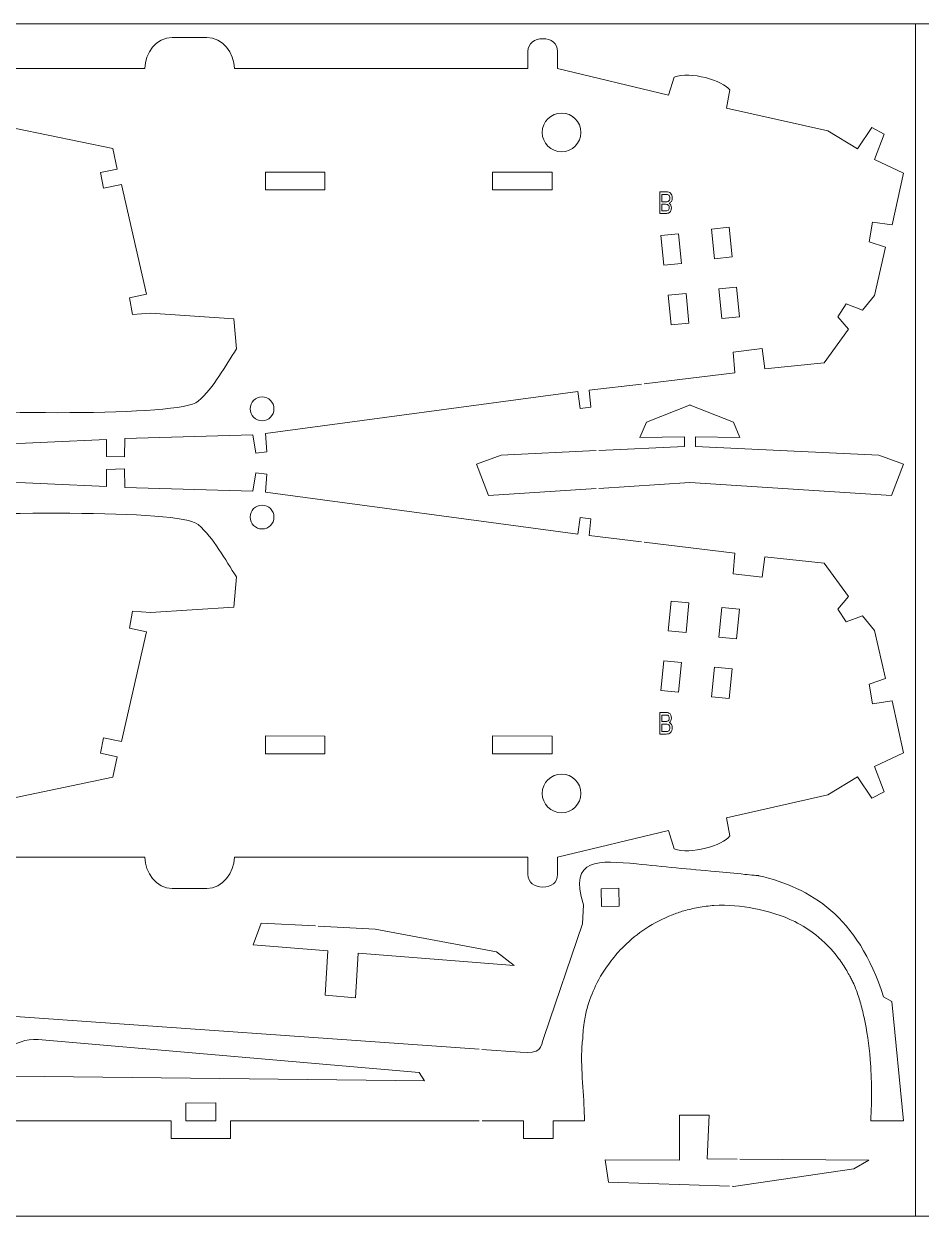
# Model space of a CAD drawing. Header units: centimetres. Extents: x -36.3 to 43.7, y -27.7 to 32.3.
# Drawn here: x -21.3 to -6.25, y 12.33 to 32.33 of the extents above; entities that cross this region are included whole.
import ezdxf

# ---------------------------------------------------------------- set-up
doc = ezdxf.new("R2010")
doc.units = ezdxf.units.CM
doc.header["$MEASUREMENT"] = 0
doc.layers.add('layer 1', color=7, linetype='Continuous')

msp = doc.modelspace()

# ---------------------------------------------------------------- linework, layer by layer
at = {"layer": 'layer 1', "color": 250, "lineweight": 20}
for points in [[(-36.34629, 12.33284), (-6.34629, 12.33284), (-6.34629, 32.33284), (-36.34629, 32.33284), (-36.34629, 12.33284)], [(-6.34629, 12.33283), (23.65371, 12.33283), (23.65371, 32.33283), (-6.34629, 32.33283), (-6.34629, 12.33283)]]:
    msp.add_lwpolyline(points, close=True, dxfattribs=at)
at = {"layer": 'layer 1', "color": 250, "lineweight": 9}
for points, knots in [([(-10.89871, 26.29691), (-10.89871, 26.29691), (-9.37758, 26.47968), (-9.37758, 26.47968), (-9.37758, 26.47968), (-9.4024, 26.82566), (-9.4024, 26.82566), (-9.4024, 26.82566), (-8.91612, 26.88448), (-8.91612, 26.88448), (-8.91612, 26.88448), (-8.87508, 26.54381), (-8.87508, 26.54381), (-8.87508, 26.54381), (-7.87752, 26.64877), (-7.87752, 26.64877), (-7.87752, 26.64877), (-7.4704, 27.20876), (-7.4704, 27.20876), (-7.4704, 27.20876), (-7.64785, 27.41735), (-7.64785, 27.41735), (-7.64785, 27.41735), (-7.51086, 27.63353), (-7.51086, 27.63353), (-7.51086, 27.63353), (-7.23627, 27.5308), (-7.23627, 27.5308), (-7.23627, 27.5308), (-7.03235, 27.77773), (-7.03235, 27.77773), (-7.03235, 27.77773), (-6.8467, 28.58436), (-6.8467, 28.58436), (-6.8467, 28.58436), (-7.12119, 28.67864), (-7.12119, 28.67864), (-7.12119, 28.67864), (-7.06749, 29.00757), (-7.06749, 29.00757), (-7.06749, 29.00757), (-6.73721, 28.95866), (-6.73721, 28.95866), (-6.73721, 28.95866), (-6.54629, 29.82734), (-6.54629, 29.82734), (-6.54629, 29.82734), (-7.03313, 30.05837), (-7.03313, 30.05837), (-7.03313, 30.05837), (-6.86902, 30.48275), (-6.86902, 30.48275), (-6.86902, 30.48275), (-7.08108, 30.59232), (-7.08108, 30.59232), (-7.08108, 30.59232), (-7.31939, 30.23427), (-7.31939, 30.23427), (-7.31939, 30.23427), (-7.81794, 30.53715), (-7.81794, 30.53715), (-7.81794, 30.53715), (-9.51553, 30.91781), (-9.51553, 30.91781), (-9.51553, 30.91781), (-9.45902, 31.22398), (-9.45902, 31.22398), (-9.57531, 31.38485), (-10.12458, 31.54171), (-10.39136, 31.44098), (-10.39136, 31.44098), (-10.48783, 31.13514), (-10.48783, 31.13514), (-10.48783, 31.13514), (-12.34773, 31.58132), (-12.34773, 31.58132), (-12.34773, 31.58132), (-12.34773, 31.8684), (-12.34773, 31.8684), (-12.34773, 32.00581), (-12.4555, 32.08285), (-12.59302, 32.08285), (-12.73054, 32.08285), (-12.84773, 32.0059), (-12.84773, 31.8684), (-12.84773, 31.8684), (-12.84773, 31.58132), (-12.84773, 31.58132), (-12.84773, 31.58132), (-17.76781, 31.58132), (-17.76781, 31.58132), (-17.76781, 31.84176), (-17.96811, 32.10452), (-18.23119, 32.10452), (-18.23119, 32.10452), (-18.81286, 32.10452), (-18.81286, 32.10452), (-19.07858, 32.10452), (-19.26781, 31.84166), (-19.26781, 31.58132), (-19.26781, 31.58132), (-23.76276, 31.58132), (-23.76276, 31.58132), (-23.76276, 31.58132), (-24.18379, 31.58132), (-24.18379, 31.58132), (-24.18379, 31.58132), (-24.18379, 31.88286), (-24.18379, 31.88286), (-24.18379, 32.02026), (-24.29627, 32.13285), (-24.43379, 32.13285), (-24.57131, 32.13285), (-24.68379, 32.02036), (-24.68379, 31.88286), (-24.68379, 31.88286), (-24.68379, 31.58132), (-24.68379, 31.58132), (-24.68379, 31.58132), (-35.48042, 31.58132), (-35.48042, 31.58132), (-35.48042, 31.58132), (-35.48042, 31.9684), (-35.48042, 31.9684), (-35.48042, 32.0508), (-35.54527, 32.08945), (-35.62777, 32.08945), (-35.71027, 32.08945), (-35.77517, 32.0476), (-35.77517, 31.9651), (-35.77517, 31.9651), (-35.77517, 31.58132), (-35.77517, 31.58132), (-35.77517, 31.58132), (-35.77517, 29.48075), (-35.77517, 29.48075), (-35.77517, 29.48075), (-34.25926, 28.69145), (-34.25926, 28.69145), (-34.25926, 28.69145), (-34.36133, 28.40211), (-34.36133, 28.40211), (-34.36133, 28.40211), (-33.97411, 28.21562), (-33.97411, 28.21562), (-33.97411, 28.21562), (-33.80192, 28.49147), (-33.80192, 28.49147), (-33.80192, 28.49147), (-32.68436, 27.89559), (-32.68436, 27.89559), (-32.68436, 27.89559), (-32.60563, 27.88382), (-32.60563, 27.88382)], [0, 0, 0, 0, 0.01960784, 0.01960784, 0.01960784, 0.03921569, 0.03921569, 0.03921569, 0.05882353, 0.05882353, 0.05882353, 0.07843137, 0.07843137, 0.07843137, 0.09803922, 0.09803922, 0.09803922, 0.11764706, 0.11764706, 0.11764706, 0.1372549, 0.1372549, 0.1372549, 0.15686275, 0.15686275, 0.15686275, 0.17647059, 0.17647059, 0.17647059, 0.19607843, 0.19607843, 0.19607843, 0.21568627, 0.21568627, 0.21568627, 0.23529412, 0.23529412, 0.23529412, 0.25490196, 0.25490196, 0.25490196, 0.2745098, 0.2745098, 0.2745098, 0.29411765, 0.29411765, 0.29411765, 0.31372549, 0.31372549, 0.31372549, 0.33333333, 0.33333333, 0.33333333, 0.35294118, 0.35294118, 0.35294118, 0.37254902, 0.37254902, 0.37254902, 0.39215686, 0.39215686, 0.39215686, 0.41176471, 0.41176471, 0.41176471, 0.43137255, 0.43137255, 0.43137255, 0.45098039, 0.45098039, 0.45098039, 0.47058824, 0.47058824, 0.47058824, 0.49019608, 0.49019608, 0.49019608, 0.50980392, 0.50980392, 0.50980392, 0.52941176, 0.52941176, 0.52941176, 0.54901961, 0.54901961, 0.54901961, 0.56862745, 0.56862745, 0.56862745, 0.58823529, 0.58823529, 0.58823529, 0.60784314, 0.60784314, 0.60784314, 0.62745098, 0.62745098, 0.62745098, 0.64705882, 0.64705882, 0.64705882, 0.66666667, 0.66666667, 0.66666667, 0.68627451, 0.68627451, 0.68627451, 0.70588235, 0.70588235, 0.70588235, 0.7254902, 0.7254902, 0.7254902, 0.74509804, 0.74509804, 0.74509804, 0.76470588, 0.76470588, 0.76470588, 0.78431373, 0.78431373, 0.78431373, 0.80392157, 0.80392157, 0.80392157, 0.82352941, 0.82352941, 0.82352941, 0.84313725, 0.84313725, 0.84313725, 0.8627451, 0.8627451, 0.8627451, 0.88235294, 0.88235294, 0.88235294, 0.90196078, 0.90196078, 0.90196078, 0.92156863, 0.92156863, 0.92156863, 0.94117647, 0.94117647, 0.94117647, 0.96078431, 0.96078431, 0.96078431, 0.98039216, 0.98039216, 0.98039216, 1, 1, 1, 1]), ([(-32.56063, 27.87709), (-32.56063, 27.87709), (-30.9668, 27.63881), (-30.9668, 27.63881), (-30.9668, 27.63881), (-30.91599, 27.95947), (-30.91599, 27.95947), (-30.91599, 27.95947), (-29.92625, 27.81958), (-29.92625, 27.81958), (-29.92625, 27.81958), (-29.97327, 27.49743), (-29.97327, 27.49743), (-29.97327, 27.49743), (-28.76709, 27.31261), (-28.76709, 27.31261), (-28.76709, 27.31261), (-28.24675, 27.38155), (-28.24675, 27.38155), (-28.24675, 27.38155), (-28.23531, 27.91622), (-28.23531, 27.91622), (-28.23531, 27.91622), (-27.73488, 27.92413), (-27.73488, 27.92413), (-27.73488, 27.92413), (-27.74414, 27.48616), (-27.74414, 27.48616), (-27.74414, 27.48616), (-27.43094, 27.54843), (-27.43094, 27.54843), (-27.43094, 27.54843), (-27.3701, 27.25395), (-27.3701, 27.25395), (-27.3701, 27.25395), (-26.92482, 27.34275), (-26.92482, 27.34275), (-26.92482, 27.34275), (-26.94821, 27.64441), (-26.94821, 27.64441), (-26.94821, 27.64441), (-25.66355, 27.87858), (-25.66355, 27.87858), (-25.48406, 27.94951), (-25.50064, 28.09904), (-25.5037, 28.32558), (-25.5037, 28.32558), (-26.47851, 28.32945), (-26.47851, 28.32945), (-26.47851, 28.32945), (-26.47322, 28.62981), (-26.47322, 28.62981), (-26.47322, 28.62981), (-25.51542, 28.62765), (-25.51542, 28.62765), (-25.47926, 28.99914), (-25.6198, 29.31241), (-26.10096, 29.53488), (-26.42461, 29.72354), (-26.53516, 30.28161), (-26.68831, 30.65498), (-26.68831, 30.65498), (-26.50412, 31.11547), (-26.50412, 31.11547), (-26.50412, 31.11547), (-25.52405, 31.12489), (-25.52405, 31.12489), (-25.52405, 31.12489), (-25.49885, 30.82692), (-25.49885, 30.82692), (-25.49885, 30.82692), (-25.05278, 30.82379), (-25.05278, 30.82379), (-25.05278, 30.82379), (-25.03305, 31.12961), (-25.03305, 31.12961), (-25.03305, 31.12961), (-24.1096, 31.13849), (-24.1096, 31.13849), (-24.1096, 31.13849), (-22.41714, 30.79319), (-22.41714, 30.79319), (-22.41714, 30.79319), (-22.4737, 30.49257), (-22.4737, 30.49257), (-22.4737, 30.49257), (-21.49906, 30.2833), (-21.49906, 30.2833), (-21.49906, 30.2833), (-21.43236, 30.57995), (-21.43236, 30.57995), (-21.43236, 30.57995), (-19.80407, 30.24055), (-19.80407, 30.24055), (-19.80407, 30.24055), (-19.73567, 29.89606), (-19.73567, 29.89606), (-19.73567, 29.89606), (-20.01579, 29.83739), (-20.01579, 29.83739), (-20.01579, 29.83739), (-19.96128, 29.57681), (-19.96128, 29.57681), (-19.96128, 29.57681), (-19.66225, 29.64021), (-19.66225, 29.64021), (-19.66225, 29.64021), (-19.24389, 27.79893), (-19.24389, 27.79893), (-19.24389, 27.79893), (-19.52781, 27.73761), (-19.52781, 27.73761), (-19.52781, 27.73761), (-19.47404, 27.45639), (-19.47404, 27.45639), (-19.47404, 27.45639), (-19.1735, 27.47764), (-19.1735, 27.47764), (-19.1735, 27.47764), (-17.77794, 27.38554), (-17.77794, 27.38554), (-17.77794, 27.38554), (-17.73189, 26.87901), (-17.73189, 26.87901), (-17.92376, 26.59504), (-18.1146, 26.22509), (-18.37496, 26.00226), (-18.69262, 25.73037), (-22.01077, 25.80782), (-23.71611, 25.87412), (-23.94265, 25.85294), (-23.99447, 25.71687), (-24.0835, 25.55816), (-24.0835, 25.55816), (-23.94405, 25.54126), (-23.94405, 25.54126), (-23.94405, 25.54126), (-23.98134, 25.25393), (-23.98134, 25.25393), (-23.98134, 25.25393), (-23.8365, 25.23647), (-23.8365, 25.23647), (-23.8365, 25.23647), (-23.79091, 25.52044), (-23.79091, 25.52044), (-23.79091, 25.52044), (-21.89927, 25.27075), (-21.89927, 25.27075), (-21.89927, 25.27075), (-19.91525, 25.36296), (-19.91525, 25.36296), (-19.91525, 25.36296), (-19.91152, 25.07521), (-19.91152, 25.07521), (-19.91152, 25.07521), (-19.61022, 25.06731), (-19.61022, 25.06731), (-19.61022, 25.06731), (-19.60677, 25.37827), (-19.60677, 25.37827), (-19.60677, 25.37827), (-17.45974, 25.44024), (-17.45974, 25.44024), (-17.45974, 25.44024), (-17.40662, 25.13126), (-17.40662, 25.13126), (-17.40662, 25.13126), (-17.22194, 25.15408), (-17.22194, 25.15408), (-17.22194, 25.15408), (-17.24895, 25.45928), (-17.24895, 25.45928), (-17.24895, 25.45928), (-12.00995, 26.16331), (-12.00995, 26.16331), (-12.00995, 26.16331), (-11.96957, 25.88205), (-11.96957, 25.88205), (-11.96957, 25.88205), (-11.78893, 25.90255), (-11.78893, 25.90255), (-11.78893, 25.90255), (-11.82065, 26.18614), (-11.82065, 26.18614), (-11.82065, 26.18614), (-10.94371, 26.2915), (-10.94371, 26.2915)], [0, 0, 0, 0, 0.01612903, 0.01612903, 0.01612903, 0.03225806, 0.03225806, 0.03225806, 0.0483871, 0.0483871, 0.0483871, 0.06451613, 0.06451613, 0.06451613, 0.08064516, 0.08064516, 0.08064516, 0.09677419, 0.09677419, 0.09677419, 0.11290323, 0.11290323, 0.11290323, 0.12903226, 0.12903226, 0.12903226, 0.14516129, 0.14516129, 0.14516129, 0.16129032, 0.16129032, 0.16129032, 0.17741935, 0.17741935, 0.17741935, 0.19354839, 0.19354839, 0.19354839, 0.20967742, 0.20967742, 0.20967742, 0.22580645, 0.22580645, 0.22580645, 0.24193548, 0.24193548, 0.24193548, 0.25806452, 0.25806452, 0.25806452, 0.27419355, 0.27419355, 0.27419355, 0.29032258, 0.29032258, 0.29032258, 0.30645161, 0.30645161, 0.30645161, 0.32258065, 0.32258065, 0.32258065, 0.33870968, 0.33870968, 0.33870968, 0.35483871, 0.35483871, 0.35483871, 0.37096774, 0.37096774, 0.37096774, 0.38709677, 0.38709677, 0.38709677, 0.40322581, 0.40322581, 0.40322581, 0.41935484, 0.41935484, 0.41935484, 0.43548387, 0.43548387, 0.43548387, 0.4516129, 0.4516129, 0.4516129, 0.46774194, 0.46774194, 0.46774194, 0.48387097, 0.48387097, 0.48387097, 0.5, 0.5, 0.5, 0.51612903, 0.51612903, 0.51612903, 0.53225806, 0.53225806, 0.53225806, 0.5483871, 0.5483871, 0.5483871, 0.56451613, 0.56451613, 0.56451613, 0.58064516, 0.58064516, 0.58064516, 0.59677419, 0.59677419, 0.59677419, 0.61290323, 0.61290323, 0.61290323, 0.62903226, 0.62903226, 0.62903226, 0.64516129, 0.64516129, 0.64516129, 0.66129032, 0.66129032, 0.66129032, 0.67741935, 0.67741935, 0.67741935, 0.69354839, 0.69354839, 0.69354839, 0.70967742, 0.70967742, 0.70967742, 0.72580645, 0.72580645, 0.72580645, 0.74193548, 0.74193548, 0.74193548, 0.75806452, 0.75806452, 0.75806452, 0.77419355, 0.77419355, 0.77419355, 0.79032258, 0.79032258, 0.79032258, 0.80645161, 0.80645161, 0.80645161, 0.82258065, 0.82258065, 0.82258065, 0.83870968, 0.83870968, 0.83870968, 0.85483871, 0.85483871, 0.85483871, 0.87096774, 0.87096774, 0.87096774, 0.88709677, 0.88709677, 0.88709677, 0.90322581, 0.90322581, 0.90322581, 0.91935484, 0.91935484, 0.91935484, 0.93548387, 0.93548387, 0.93548387, 0.9516129, 0.9516129, 0.9516129, 0.96774194, 0.96774194, 0.96774194, 0.98387097, 0.98387097, 0.98387097, 1, 1, 1, 1]), ([(-12.28096, 30.18623), (-12.46046, 30.18623), (-12.60596, 30.33173), (-12.60596, 30.51123), (-12.60596, 30.69073), (-12.46046, 30.83623), (-12.28096, 30.83623), (-12.10146, 30.83623), (-11.95596, 30.69073), (-11.95596, 30.51123), (-11.95596, 30.33173), (-12.10146, 30.18623), (-12.28096, 30.18623)], [0, 0, 0, 0, 0.25, 0.25, 0.25, 0.5, 0.5, 0.5, 0.75, 0.75, 0.75, 1, 1, 1, 1]), ([(-16.25083, 29.84636), (-16.25083, 29.84636), (-16.24893, 29.54794), (-16.24893, 29.54794), (-16.24893, 29.54794), (-17.24702, 29.54636), (-17.24702, 29.54636), (-17.24702, 29.54636), (-17.24893, 29.84477), (-17.24893, 29.84477), (-17.24893, 29.84477), (-16.25083, 29.84636), (-16.25083, 29.84636)], [0, 0, 0, 0, 0.25, 0.25, 0.25, 0.5, 0.5, 0.5, 0.75, 0.75, 0.75, 1, 1, 1, 1]), ([(-12.44082, 29.84636), (-12.44082, 29.84636), (-12.43892, 29.54794), (-12.43892, 29.54794), (-12.43892, 29.54794), (-13.43701, 29.54636), (-13.43701, 29.54636), (-13.43701, 29.54636), (-13.43892, 29.84477), (-13.43892, 29.84477), (-13.43892, 29.84477), (-12.44082, 29.84636), (-12.44082, 29.84636)], [0, 0, 0, 0, 0.25, 0.25, 0.25, 0.5, 0.5, 0.5, 0.75, 0.75, 0.75, 1, 1, 1, 1]), ([(-10.26902, 28.31498), (-10.26902, 28.31498), (-10.56757, 28.28548), (-10.56757, 28.28548), (-10.56757, 28.28548), (-10.61673, 28.78306), (-10.61673, 28.78306), (-10.61673, 28.78306), (-10.31818, 28.81256), (-10.31818, 28.81256), (-10.31818, 28.81256), (-10.26902, 28.31498), (-10.26902, 28.31498)], [0, 0, 0, 0, 0.25, 0.25, 0.25, 0.5, 0.5, 0.5, 0.75, 0.75, 0.75, 1, 1, 1, 1]), ([(-9.42036, 28.42221), (-9.42036, 28.42221), (-9.71891, 28.39271), (-9.71891, 28.39271), (-9.71891, 28.39271), (-9.76807, 28.89029), (-9.76807, 28.89029), (-9.76807, 28.89029), (-9.46952, 28.91979), (-9.46952, 28.91979), (-9.46952, 28.91979), (-9.42036, 28.42221), (-9.42036, 28.42221)], [0, 0, 0, 0, 0.25, 0.25, 0.25, 0.5, 0.5, 0.5, 0.75, 0.75, 0.75, 1, 1, 1, 1]), ([(-10.1452, 27.31316), (-10.1452, 27.31316), (-10.44375, 27.28366), (-10.44375, 27.28366), (-10.44375, 27.28366), (-10.49291, 27.78124), (-10.49291, 27.78124), (-10.49291, 27.78124), (-10.19436, 27.81074), (-10.19436, 27.81074), (-10.19436, 27.81074), (-10.1452, 27.31316), (-10.1452, 27.31316)], [0, 0, 0, 0, 0.25, 0.25, 0.25, 0.5, 0.5, 0.5, 0.75, 0.75, 0.75, 1, 1, 1, 1]), ([(-9.29654, 27.42039), (-9.29654, 27.42039), (-9.59509, 27.39089), (-9.59509, 27.39089), (-9.59509, 27.39089), (-9.64425, 27.88847), (-9.64425, 27.88847), (-9.64425, 27.88847), (-9.3457, 27.91797), (-9.3457, 27.91797), (-9.3457, 27.91797), (-9.29654, 27.42039), (-9.29654, 27.42039)], [0, 0, 0, 0, 0.25, 0.25, 0.25, 0.5, 0.5, 0.5, 0.75, 0.75, 0.75, 1, 1, 1, 1]), ([(-17.30436, 25.67497), (-17.41482, 25.67497), (-17.50436, 25.76451), (-17.50436, 25.87497), (-17.50436, 25.98543), (-17.41482, 26.07497), (-17.30436, 26.07497), (-17.1939, 26.07497), (-17.10436, 25.98543), (-17.10436, 25.87497), (-17.10436, 25.76451), (-17.1939, 25.67497), (-17.30436, 25.67497)], [0, 0, 0, 0, 0.25, 0.25, 0.25, 0.5, 0.5, 0.5, 0.75, 0.75, 0.75, 1, 1, 1, 1]), ([(-11.65399, 24.54038), (-11.65399, 24.54038), (-10.12814, 24.63665), (-10.12814, 24.63665), (-10.12814, 24.63665), (-6.74914, 24.42347), (-6.74914, 24.42347), (-6.74914, 24.42347), (-6.54629, 24.9466), (-6.54629, 24.9466), (-6.54629, 24.9466), (-6.96266, 25.09607), (-6.96266, 25.09607), (-6.96266, 25.09607), (-10.0374, 25.24554), (-10.0374, 25.24554), (-10.0374, 25.24554), (-10.0374, 25.40568), (-10.0374, 25.40568), (-10.0374, 25.40568), (-9.29007, 25.395), (-9.29007, 25.395), (-9.29007, 25.395), (-9.39683, 25.65123), (-9.39683, 25.65123), (-9.39683, 25.65123), (-10.1228, 25.93531), (-10.1228, 25.93531), (-10.1228, 25.93531), (-10.1228, 25.93949), (-10.1228, 25.93949), (-10.1228, 25.93949), (-10.12814, 25.9374), (-10.12814, 25.9374), (-10.12814, 25.9374), (-10.13348, 25.93949), (-10.13348, 25.93949), (-10.13348, 25.93949), (-10.13348, 25.93531), (-10.13348, 25.93531), (-10.13348, 25.93531), (-10.85945, 25.65123), (-10.85945, 25.65123), (-10.85945, 25.65123), (-10.96621, 25.395), (-10.96621, 25.395), (-10.96621, 25.395), (-10.21888, 25.40568), (-10.21888, 25.40568), (-10.21888, 25.40568), (-10.21888, 25.24554), (-10.21888, 25.24554), (-10.21888, 25.24554), (-11.65399, 25.17578), (-11.65399, 25.17578)], [0, 0, 0, 0, 0.05555556, 0.05555556, 0.05555556, 0.11111111, 0.11111111, 0.11111111, 0.16666667, 0.16666667, 0.16666667, 0.22222222, 0.22222222, 0.22222222, 0.27777778, 0.27777778, 0.27777778, 0.33333333, 0.33333333, 0.33333333, 0.38888889, 0.38888889, 0.38888889, 0.44444444, 0.44444444, 0.44444444, 0.5, 0.5, 0.5, 0.55555556, 0.55555556, 0.55555556, 0.61111111, 0.61111111, 0.61111111, 0.66666667, 0.66666667, 0.66666667, 0.72222222, 0.72222222, 0.72222222, 0.77777778, 0.77777778, 0.77777778, 0.83333333, 0.83333333, 0.83333333, 0.88888889, 0.88888889, 0.88888889, 0.94444444, 0.94444444, 0.94444444, 1, 1, 1, 1]), ([(-11.69899, 25.17359), (-11.69899, 25.17359), (-13.29362, 25.09607), (-13.29362, 25.09607), (-13.29362, 25.09607), (-13.70999, 24.9466), (-13.70999, 24.9466), (-13.70999, 24.9466), (-13.50714, 24.42347), (-13.50714, 24.42347), (-13.50714, 24.42347), (-11.69899, 24.53754), (-11.69899, 24.53754)], [0, 0, 0, 0, 0.25, 0.25, 0.25, 0.5, 0.5, 0.5, 0.75, 0.75, 0.75, 1, 1, 1, 1]), ([(-32.56063, 22.05753), (-32.56063, 22.05753), (-30.9668, 22.29581), (-30.9668, 22.29581), (-30.9668, 22.29581), (-30.91599, 21.97515), (-30.91599, 21.97515), (-30.91599, 21.97515), (-29.92625, 22.11504), (-29.92625, 22.11504), (-29.92625, 22.11504), (-29.97327, 22.43719), (-29.97327, 22.43719), (-29.97327, 22.43719), (-28.76709, 22.62201), (-28.76709, 22.62201), (-28.76709, 22.62201), (-28.24675, 22.55307), (-28.24675, 22.55307), (-28.24675, 22.55307), (-28.23531, 22.0184), (-28.23531, 22.0184), (-28.23531, 22.0184), (-27.73488, 22.01049), (-27.73488, 22.01049), (-27.73488, 22.01049), (-27.74414, 22.44846), (-27.74414, 22.44846), (-27.74414, 22.44846), (-27.43094, 22.38619), (-27.43094, 22.38619), (-27.43094, 22.38619), (-27.3701, 22.68067), (-27.3701, 22.68067), (-27.3701, 22.68067), (-26.92482, 22.59187), (-26.92482, 22.59187), (-26.92482, 22.59187), (-26.94821, 22.29021), (-26.94821, 22.29021), (-26.94821, 22.29021), (-25.66355, 22.05604), (-25.66355, 22.05604), (-25.48406, 21.98511), (-25.50064, 21.83558), (-25.5037, 21.60904), (-25.5037, 21.60904), (-26.47851, 21.60517), (-26.47851, 21.60517), (-26.47851, 21.60517), (-26.47322, 21.30481), (-26.47322, 21.30481), (-26.47322, 21.30481), (-25.51542, 21.30697), (-25.51542, 21.30697), (-25.47926, 20.93548), (-25.6198, 20.62221), (-26.10096, 20.39974), (-26.42461, 20.21108), (-26.53516, 19.65301), (-26.68831, 19.27964), (-26.68831, 19.27964), (-26.50412, 18.81915), (-26.50412, 18.81915), (-26.50412, 18.81915), (-25.52405, 18.80973), (-25.52405, 18.80973), (-25.52405, 18.80973), (-25.49885, 19.1077), (-25.49885, 19.1077), (-25.49885, 19.1077), (-25.05278, 19.11083), (-25.05278, 19.11083), (-25.05278, 19.11083), (-25.03305, 18.80501), (-25.03305, 18.80501), (-25.03305, 18.80501), (-24.1096, 18.79613), (-24.1096, 18.79613), (-24.1096, 18.79613), (-22.41714, 19.14143), (-22.41714, 19.14143), (-22.41714, 19.14143), (-22.4737, 19.44205), (-22.4737, 19.44205), (-22.4737, 19.44205), (-21.49906, 19.65132), (-21.49906, 19.65132), (-21.49906, 19.65132), (-21.43236, 19.35467), (-21.43236, 19.35467), (-21.43236, 19.35467), (-19.80407, 19.69407), (-19.80407, 19.69407), (-19.80407, 19.69407), (-19.73567, 20.03856), (-19.73567, 20.03856), (-19.73567, 20.03856), (-20.01579, 20.09723), (-20.01579, 20.09723), (-20.01579, 20.09723), (-19.96128, 20.35781), (-19.96128, 20.35781), (-19.96128, 20.35781), (-19.66225, 20.29441), (-19.66225, 20.29441), (-19.66225, 20.29441), (-19.24389, 22.13569), (-19.24389, 22.13569), (-19.24389, 22.13569), (-19.52781, 22.19701), (-19.52781, 22.19701), (-19.52781, 22.19701), (-19.47404, 22.47823), (-19.47404, 22.47823), (-19.47404, 22.47823), (-19.1735, 22.45698), (-19.1735, 22.45698), (-19.1735, 22.45698), (-17.77794, 22.54908), (-17.77794, 22.54908), (-17.77794, 22.54908), (-17.73189, 23.05561), (-17.73189, 23.05561), (-17.92376, 23.33958), (-18.1146, 23.70953), (-18.37496, 23.93236), (-18.69262, 24.20425), (-22.01077, 24.1268), (-23.71611, 24.0605), (-23.94265, 24.08168), (-23.99447, 24.21775), (-24.0835, 24.37646), (-24.0835, 24.37646), (-23.94405, 24.39336), (-23.94405, 24.39336), (-23.94405, 24.39336), (-23.98134, 24.68069), (-23.98134, 24.68069), (-23.98134, 24.68069), (-23.8365, 24.69815), (-23.8365, 24.69815), (-23.8365, 24.69815), (-23.79091, 24.41418), (-23.79091, 24.41418), (-23.79091, 24.41418), (-21.89927, 24.66387), (-21.89927, 24.66387), (-21.89927, 24.66387), (-19.91525, 24.57166), (-19.91525, 24.57166), (-19.91525, 24.57166), (-19.91152, 24.85941), (-19.91152, 24.85941), (-19.91152, 24.85941), (-19.61022, 24.86731), (-19.61022, 24.86731), (-19.61022, 24.86731), (-19.60677, 24.55635), (-19.60677, 24.55635), (-19.60677, 24.55635), (-17.45974, 24.49438), (-17.45974, 24.49438), (-17.45974, 24.49438), (-17.40662, 24.80336), (-17.40662, 24.80336), (-17.40662, 24.80336), (-17.22194, 24.78054), (-17.22194, 24.78054), (-17.22194, 24.78054), (-17.24895, 24.47534), (-17.24895, 24.47534), (-17.24895, 24.47534), (-12.00995, 23.77131), (-12.00995, 23.77131), (-12.00995, 23.77131), (-11.96957, 24.05257), (-11.96957, 24.05257), (-11.96957, 24.05257), (-11.78893, 24.03207), (-11.78893, 24.03207), (-11.78893, 24.03207), (-11.82065, 23.74848), (-11.82065, 23.74848), (-11.82065, 23.74848), (-10.94371, 23.64312), (-10.94371, 23.64312)], [0, 0, 0, 0, 0.01612903, 0.01612903, 0.01612903, 0.03225806, 0.03225806, 0.03225806, 0.0483871, 0.0483871, 0.0483871, 0.06451613, 0.06451613, 0.06451613, 0.08064516, 0.08064516, 0.08064516, 0.09677419, 0.09677419, 0.09677419, 0.11290323, 0.11290323, 0.11290323, 0.12903226, 0.12903226, 0.12903226, 0.14516129, 0.14516129, 0.14516129, 0.16129032, 0.16129032, 0.16129032, 0.17741935, 0.17741935, 0.17741935, 0.19354839, 0.19354839, 0.19354839, 0.20967742, 0.20967742, 0.20967742, 0.22580645, 0.22580645, 0.22580645, 0.24193548, 0.24193548, 0.24193548, 0.25806452, 0.25806452, 0.25806452, 0.27419355, 0.27419355, 0.27419355, 0.29032258, 0.29032258, 0.29032258, 0.30645161, 0.30645161, 0.30645161, 0.32258065, 0.32258065, 0.32258065, 0.33870968, 0.33870968, 0.33870968, 0.35483871, 0.35483871, 0.35483871, 0.37096774, 0.37096774, 0.37096774, 0.38709677, 0.38709677, 0.38709677, 0.40322581, 0.40322581, 0.40322581, 0.41935484, 0.41935484, 0.41935484, 0.43548387, 0.43548387, 0.43548387, 0.4516129, 0.4516129, 0.4516129, 0.46774194, 0.46774194, 0.46774194, 0.48387097, 0.48387097, 0.48387097, 0.5, 0.5, 0.5, 0.51612903, 0.51612903, 0.51612903, 0.53225806, 0.53225806, 0.53225806, 0.5483871, 0.5483871, 0.5483871, 0.56451613, 0.56451613, 0.56451613, 0.58064516, 0.58064516, 0.58064516, 0.59677419, 0.59677419, 0.59677419, 0.61290323, 0.61290323, 0.61290323, 0.62903226, 0.62903226, 0.62903226, 0.64516129, 0.64516129, 0.64516129, 0.66129032, 0.66129032, 0.66129032, 0.67741935, 0.67741935, 0.67741935, 0.69354839, 0.69354839, 0.69354839, 0.70967742, 0.70967742, 0.70967742, 0.72580645, 0.72580645, 0.72580645, 0.74193548, 0.74193548, 0.74193548, 0.75806452, 0.75806452, 0.75806452, 0.77419355, 0.77419355, 0.77419355, 0.79032258, 0.79032258, 0.79032258, 0.80645161, 0.80645161, 0.80645161, 0.82258065, 0.82258065, 0.82258065, 0.83870968, 0.83870968, 0.83870968, 0.85483871, 0.85483871, 0.85483871, 0.87096774, 0.87096774, 0.87096774, 0.88709677, 0.88709677, 0.88709677, 0.90322581, 0.90322581, 0.90322581, 0.91935484, 0.91935484, 0.91935484, 0.93548387, 0.93548387, 0.93548387, 0.9516129, 0.9516129, 0.9516129, 0.96774194, 0.96774194, 0.96774194, 0.98387097, 0.98387097, 0.98387097, 1, 1, 1, 1]), ([(-17.30436, 24.25965), (-17.41482, 24.25965), (-17.50436, 24.17011), (-17.50436, 24.05965), (-17.50436, 23.94919), (-17.41482, 23.85965), (-17.30436, 23.85965), (-17.1939, 23.85965), (-17.10436, 23.94919), (-17.10436, 24.05965), (-17.10436, 24.17011), (-17.1939, 24.25965), (-17.30436, 24.25965)], [0, 0, 0, 0, 0.25, 0.25, 0.25, 0.5, 0.5, 0.5, 0.75, 0.75, 0.75, 1, 1, 1, 1]), ([(-10.89871, 23.63771), (-10.89871, 23.63771), (-9.37758, 23.45494), (-9.37758, 23.45494), (-9.37758, 23.45494), (-9.4024, 23.10896), (-9.4024, 23.10896), (-9.4024, 23.10896), (-8.91612, 23.05014), (-8.91612, 23.05014), (-8.91612, 23.05014), (-8.87508, 23.39081), (-8.87508, 23.39081), (-8.87508, 23.39081), (-7.87752, 23.28585), (-7.87752, 23.28585), (-7.87752, 23.28585), (-7.4704, 22.72586), (-7.4704, 22.72586), (-7.4704, 22.72586), (-7.64785, 22.51727), (-7.64785, 22.51727), (-7.64785, 22.51727), (-7.51086, 22.30109), (-7.51086, 22.30109), (-7.51086, 22.30109), (-7.23627, 22.40382), (-7.23627, 22.40382), (-7.23627, 22.40382), (-7.03235, 22.15689), (-7.03235, 22.15689), (-7.03235, 22.15689), (-6.8467, 21.35026), (-6.8467, 21.35026), (-6.8467, 21.35026), (-7.12119, 21.25598), (-7.12119, 21.25598), (-7.12119, 21.25598), (-7.06749, 20.92705), (-7.06749, 20.92705), (-7.06749, 20.92705), (-6.73721, 20.97596), (-6.73721, 20.97596), (-6.73721, 20.97596), (-6.54629, 20.10728), (-6.54629, 20.10728), (-6.54629, 20.10728), (-7.03313, 19.87625), (-7.03313, 19.87625), (-7.03313, 19.87625), (-6.86902, 19.45187), (-6.86902, 19.45187), (-6.86902, 19.45187), (-7.08108, 19.3423), (-7.08108, 19.3423), (-7.08108, 19.3423), (-7.31939, 19.70035), (-7.31939, 19.70035), (-7.31939, 19.70035), (-7.81794, 19.39747), (-7.81794, 19.39747), (-7.81794, 19.39747), (-9.51553, 19.01681), (-9.51553, 19.01681), (-9.51553, 19.01681), (-9.45902, 18.71064), (-9.45902, 18.71064), (-9.57531, 18.54977), (-10.12458, 18.39291), (-10.39136, 18.49364), (-10.39136, 18.49364), (-10.48783, 18.79948), (-10.48783, 18.79948), (-10.48783, 18.79948), (-12.34773, 18.3533), (-12.34773, 18.3533), (-12.34773, 18.3533), (-12.34773, 18.06622), (-12.34773, 18.06622), (-12.34773, 17.92881), (-12.4555, 17.85177), (-12.59302, 17.85177), (-12.73054, 17.85177), (-12.84773, 17.92872), (-12.84773, 18.06622), (-12.84773, 18.06622), (-12.84773, 18.3533), (-12.84773, 18.3533), (-12.84773, 18.3533), (-17.76781, 18.3533), (-17.76781, 18.3533), (-17.76781, 18.09286), (-17.96811, 17.8301), (-18.23119, 17.8301), (-18.23119, 17.8301), (-18.81286, 17.8301), (-18.81286, 17.8301), (-19.07858, 17.8301), (-19.26781, 18.09296), (-19.26781, 18.3533), (-19.26781, 18.3533), (-23.76276, 18.3533), (-23.76276, 18.3533), (-23.76276, 18.3533), (-24.18379, 18.3533), (-24.18379, 18.3533), (-24.18379, 18.3533), (-24.18379, 18.05176), (-24.18379, 18.05176), (-24.18379, 17.91436), (-24.29627, 17.80177), (-24.43379, 17.80177), (-24.57131, 17.80177), (-24.68379, 17.91426), (-24.68379, 18.05176), (-24.68379, 18.05176), (-24.68379, 18.3533), (-24.68379, 18.3533), (-24.68379, 18.3533), (-35.48042, 18.3533), (-35.48042, 18.3533), (-35.48042, 18.3533), (-35.48042, 17.96622), (-35.48042, 17.96622), (-35.48042, 17.88382), (-35.54527, 17.84517), (-35.62777, 17.84517), (-35.71027, 17.84517), (-35.77517, 17.88702), (-35.77517, 17.96952), (-35.77517, 17.96952), (-35.77517, 18.3533), (-35.77517, 18.3533), (-35.77517, 18.3533), (-35.77517, 20.45387), (-35.77517, 20.45387), (-35.77517, 20.45387), (-34.25926, 21.24317), (-34.25926, 21.24317), (-34.25926, 21.24317), (-34.36133, 21.53251), (-34.36133, 21.53251), (-34.36133, 21.53251), (-33.97411, 21.719), (-33.97411, 21.719), (-33.97411, 21.719), (-33.80192, 21.44315), (-33.80192, 21.44315), (-33.80192, 21.44315), (-32.68436, 22.03903), (-32.68436, 22.03903), (-32.68436, 22.03903), (-32.60563, 22.0508), (-32.60563, 22.0508)], [0, 0, 0, 0, 0.01960784, 0.01960784, 0.01960784, 0.03921569, 0.03921569, 0.03921569, 0.05882353, 0.05882353, 0.05882353, 0.07843137, 0.07843137, 0.07843137, 0.09803922, 0.09803922, 0.09803922, 0.11764706, 0.11764706, 0.11764706, 0.1372549, 0.1372549, 0.1372549, 0.15686275, 0.15686275, 0.15686275, 0.17647059, 0.17647059, 0.17647059, 0.19607843, 0.19607843, 0.19607843, 0.21568627, 0.21568627, 0.21568627, 0.23529412, 0.23529412, 0.23529412, 0.25490196, 0.25490196, 0.25490196, 0.2745098, 0.2745098, 0.2745098, 0.29411765, 0.29411765, 0.29411765, 0.31372549, 0.31372549, 0.31372549, 0.33333333, 0.33333333, 0.33333333, 0.35294118, 0.35294118, 0.35294118, 0.37254902, 0.37254902, 0.37254902, 0.39215686, 0.39215686, 0.39215686, 0.41176471, 0.41176471, 0.41176471, 0.43137255, 0.43137255, 0.43137255, 0.45098039, 0.45098039, 0.45098039, 0.47058824, 0.47058824, 0.47058824, 0.49019608, 0.49019608, 0.49019608, 0.50980392, 0.50980392, 0.50980392, 0.52941176, 0.52941176, 0.52941176, 0.54901961, 0.54901961, 0.54901961, 0.56862745, 0.56862745, 0.56862745, 0.58823529, 0.58823529, 0.58823529, 0.60784314, 0.60784314, 0.60784314, 0.62745098, 0.62745098, 0.62745098, 0.64705882, 0.64705882, 0.64705882, 0.66666667, 0.66666667, 0.66666667, 0.68627451, 0.68627451, 0.68627451, 0.70588235, 0.70588235, 0.70588235, 0.7254902, 0.7254902, 0.7254902, 0.74509804, 0.74509804, 0.74509804, 0.76470588, 0.76470588, 0.76470588, 0.78431373, 0.78431373, 0.78431373, 0.80392157, 0.80392157, 0.80392157, 0.82352941, 0.82352941, 0.82352941, 0.84313725, 0.84313725, 0.84313725, 0.8627451, 0.8627451, 0.8627451, 0.88235294, 0.88235294, 0.88235294, 0.90196078, 0.90196078, 0.90196078, 0.92156863, 0.92156863, 0.92156863, 0.94117647, 0.94117647, 0.94117647, 0.96078431, 0.96078431, 0.96078431, 0.98039216, 0.98039216, 0.98039216, 1, 1, 1, 1]), ([(-10.1452, 22.62146), (-10.1452, 22.62146), (-10.44375, 22.65096), (-10.44375, 22.65096), (-10.44375, 22.65096), (-10.49291, 22.15338), (-10.49291, 22.15338), (-10.49291, 22.15338), (-10.19436, 22.12388), (-10.19436, 22.12388), (-10.19436, 22.12388), (-10.1452, 22.62146), (-10.1452, 22.62146)], [0, 0, 0, 0, 0.25, 0.25, 0.25, 0.5, 0.5, 0.5, 0.75, 0.75, 0.75, 1, 1, 1, 1]), ([(-9.29654, 22.51423), (-9.29654, 22.51423), (-9.59509, 22.54373), (-9.59509, 22.54373), (-9.59509, 22.54373), (-9.64425, 22.04615), (-9.64425, 22.04615), (-9.64425, 22.04615), (-9.3457, 22.01665), (-9.3457, 22.01665), (-9.3457, 22.01665), (-9.29654, 22.51423), (-9.29654, 22.51423)], [0, 0, 0, 0, 0.25, 0.25, 0.25, 0.5, 0.5, 0.5, 0.75, 0.75, 0.75, 1, 1, 1, 1]), ([(-10.26902, 21.61964), (-10.26902, 21.61964), (-10.56757, 21.64914), (-10.56757, 21.64914), (-10.56757, 21.64914), (-10.61673, 21.15156), (-10.61673, 21.15156), (-10.61673, 21.15156), (-10.31818, 21.12206), (-10.31818, 21.12206), (-10.31818, 21.12206), (-10.26902, 21.61964), (-10.26902, 21.61964)], [0, 0, 0, 0, 0.25, 0.25, 0.25, 0.5, 0.5, 0.5, 0.75, 0.75, 0.75, 1, 1, 1, 1]), ([(-9.42036, 21.51241), (-9.42036, 21.51241), (-9.71891, 21.54191), (-9.71891, 21.54191), (-9.71891, 21.54191), (-9.76807, 21.04433), (-9.76807, 21.04433), (-9.76807, 21.04433), (-9.46952, 21.01483), (-9.46952, 21.01483), (-9.46952, 21.01483), (-9.42036, 21.51241), (-9.42036, 21.51241)], [0, 0, 0, 0, 0.25, 0.25, 0.25, 0.5, 0.5, 0.5, 0.75, 0.75, 0.75, 1, 1, 1, 1]), ([(-16.25083, 20.08826), (-16.25083, 20.08826), (-16.24893, 20.38668), (-16.24893, 20.38668), (-16.24893, 20.38668), (-17.24702, 20.38826), (-17.24702, 20.38826), (-17.24702, 20.38826), (-17.24893, 20.08985), (-17.24893, 20.08985), (-17.24893, 20.08985), (-16.25083, 20.08826), (-16.25083, 20.08826)], [0, 0, 0, 0, 0.25, 0.25, 0.25, 0.5, 0.5, 0.5, 0.75, 0.75, 0.75, 1, 1, 1, 1]), ([(-12.44082, 20.08826), (-12.44082, 20.08826), (-12.43892, 20.38668), (-12.43892, 20.38668), (-12.43892, 20.38668), (-13.43701, 20.38826), (-13.43701, 20.38826), (-13.43701, 20.38826), (-13.43892, 20.08985), (-13.43892, 20.08985), (-13.43892, 20.08985), (-12.44082, 20.08826), (-12.44082, 20.08826)], [0, 0, 0, 0, 0.25, 0.25, 0.25, 0.5, 0.5, 0.5, 0.75, 0.75, 0.75, 1, 1, 1, 1]), ([(-12.28096, 19.74839), (-12.46045, 19.74839), (-12.60596, 19.60289), (-12.60596, 19.42339), (-12.60596, 19.24389), (-12.46045, 19.09839), (-12.28096, 19.09839), (-12.10146, 19.09839), (-11.95596, 19.24389), (-11.95596, 19.42339), (-11.95596, 19.60289), (-12.10146, 19.74839), (-12.28096, 19.74839)], [0, 0, 0, 0, 0.25, 0.25, 0.25, 0.5, 0.5, 0.5, 0.75, 0.75, 0.75, 1, 1, 1, 1]), ([(-13.66208, 15.13294), (-13.66208, 15.13294), (-21.44155, 15.68145), (-21.44155, 15.68145), (-21.82208, 15.67568), (-22.22459, 15.27092), (-22.34032, 15.06446), (-22.34032, 15.06446), (-23.88321, 15.64189), (-23.88321, 15.64189), (-24.21246, 17.01891), (-25.65212, 18.12636), (-27.06984, 18.20114), (-27.24567, 18.21042), (-27.41444, 18.20971), (-27.57671, 18.19885)], [0, 0, 0, 0, 0.2, 0.2, 0.2, 0.4, 0.4, 0.4, 0.6, 0.6, 0.6, 0.8, 0.8, 0.8, 1, 1, 1, 1]), ([(-13.61543, 13.9338), (-13.61543, 13.9338), (-12.91998, 13.9338), (-12.91998, 13.9338), (-12.91998, 13.9338), (-12.91998, 13.63285), (-12.91998, 13.63285), (-12.91998, 13.63285), (-12.41998, 13.63285), (-12.41998, 13.63285), (-12.41998, 13.63285), (-12.41998, 13.9338), (-12.41998, 13.9338), (-12.41998, 13.9338), (-11.89724, 13.9338), (-11.89724, 13.9338), (-11.89877, 14.04103), (-11.90312, 14.15616), (-11.91002, 14.27467), (-11.92149, 14.47184), (-11.93784, 14.67843), (-11.94346, 14.87375), (-11.94695, 14.99488), (-11.94532, 15.11226), (-11.93712, 15.22033), (-11.93411, 15.26009), (-11.92772, 15.29903), (-11.92391, 15.33582), (-11.92121, 15.36194), (-11.92464, 15.38553), (-11.92113, 15.41006), (-11.9192, 15.46877), (-11.91179, 15.52469), (-11.90396, 15.5785), (-11.89159, 15.66355), (-11.87499, 15.74317), (-11.85364, 15.81861), (-11.81505, 15.95492), (-11.76641, 16.07807), (-11.71128, 16.19652), (-11.64248, 16.34432), (-11.55761, 16.47766), (-11.45325, 16.61202), (-11.38951, 16.69409), (-11.32422, 16.78075), (-11.2341, 16.85911), (-11.01829, 17.07806), (-10.74614, 17.26342), (-10.42015, 17.3876), (-10.35946, 17.41071), (-10.29795, 17.43585), (-10.23266, 17.45356), (-10.15288, 17.47519), (-10.07204, 17.4959), (-9.98862, 17.51151), (-9.94603, 17.51948), (-9.90094, 17.52277), (-9.85871, 17.53115), (-9.81351, 17.53547), (-9.76957, 17.54101), (-9.72562, 17.54349), (-9.48578, 17.55705), (-9.26303, 17.53438), (-9.05703, 17.49558), (-8.81484, 17.44995), (-8.58336, 17.37759), (-8.37187, 17.27315), (-8.24546, 17.21073), (-8.12546, 17.13784), (-8.01651, 17.04948), (-7.87846, 16.93753), (-7.74731, 16.8084), (-7.63458, 16.65626), (-7.58684, 16.59183), (-7.54127, 16.52246), (-7.49794, 16.45122), (-7.47954, 16.42097), (-7.46605, 16.38874), (-7.4456, 16.35906), (-7.44106, 16.34834), (-7.43433, 16.33809), (-7.42874, 16.32742), (-7.41724, 16.30545), (-7.4057, 16.28292), (-7.39441, 16.25978), (-7.37617, 16.22242), (-7.36152, 16.18247), (-7.34555, 16.14148), (-7.31906, 16.07352), (-7.2957, 15.99962), (-7.27371, 15.92354), (-7.24974, 15.84059), (-7.22746, 15.7547), (-7.20795, 15.66436), (-7.16108, 15.44737), (-7.12535, 15.21067), (-7.10549, 14.963), (-7.07882, 14.63041), (-7.07839, 14.27858), (-7.0962, 13.9338), (-7.0962, 13.9338), (-6.54629, 13.9338), (-6.54629, 13.9338), (-6.54629, 13.9338), (-6.74163, 15.9338), (-6.74163, 15.9338), (-6.74163, 15.9338), (-6.88181, 16.01046), (-6.88181, 16.01046), (-7.31939, 17.37976), (-8.1024, 17.83325), (-8.97187, 18.04356), (-8.975, 18.04432), (-8.97823, 18.04474), (-8.98149, 18.04501), (-8.98686, 18.04546), (-8.99236, 18.04555), (-8.99782, 18.04608), (-9.01588, 18.04786), (-9.03442, 18.04967), (-9.05184, 18.05133), (-9.10411, 18.0563), (-9.15428, 18.06098), (-9.20661, 18.06635), (-9.371, 18.08324), (-9.53552, 18.09963), (-9.69639, 18.1139), (-10.14277, 18.15351), (-10.57693, 18.19354), (-11.02216, 18.2426), (-11.64462, 18.29615), (-12.1713, 18.35675), (-11.91611, 17.55305), (-11.91611, 17.55305), (-11.9297, 17.23661), (-11.9297, 17.23661), (-11.9297, 17.23661), (-12.57317, 15.34465), (-12.57317, 15.34465), (-12.63484, 15.15308), (-12.62102, 15.05265), (-12.97704, 15.08464), (-12.97704, 15.08464), (-13.61708, 15.12977), (-13.61708, 15.12977)], [0, 0, 0, 0, 0.02083333, 0.02083333, 0.02083333, 0.04166667, 0.04166667, 0.04166667, 0.0625, 0.0625, 0.0625, 0.08333333, 0.08333333, 0.08333333, 0.10416667, 0.10416667, 0.10416667, 0.125, 0.125, 0.125, 0.14583333, 0.14583333, 0.14583333, 0.16666667, 0.16666667, 0.16666667, 0.1875, 0.1875, 0.1875, 0.20833333, 0.20833333, 0.20833333, 0.22916667, 0.22916667, 0.22916667, 0.25, 0.25, 0.25, 0.27083333, 0.27083333, 0.27083333, 0.29166667, 0.29166667, 0.29166667, 0.3125, 0.3125, 0.3125, 0.33333333, 0.33333333, 0.33333333, 0.35416667, 0.35416667, 0.35416667, 0.375, 0.375, 0.375, 0.39583333, 0.39583333, 0.39583333, 0.41666667, 0.41666667, 0.41666667, 0.4375, 0.4375, 0.4375, 0.45833333, 0.45833333, 0.45833333, 0.47916667, 0.47916667, 0.47916667, 0.5, 0.5, 0.5, 0.52083333, 0.52083333, 0.52083333, 0.54166667, 0.54166667, 0.54166667, 0.5625, 0.5625, 0.5625, 0.58333333, 0.58333333, 0.58333333, 0.60416667, 0.60416667, 0.60416667, 0.625, 0.625, 0.625, 0.64583333, 0.64583333, 0.64583333, 0.66666667, 0.66666667, 0.66666667, 0.6875, 0.6875, 0.6875, 0.70833333, 0.70833333, 0.70833333, 0.72916667, 0.72916667, 0.72916667, 0.75, 0.75, 0.75, 0.77083333, 0.77083333, 0.77083333, 0.79166667, 0.79166667, 0.79166667, 0.8125, 0.8125, 0.8125, 0.83333333, 0.83333333, 0.83333333, 0.85416667, 0.85416667, 0.85416667, 0.875, 0.875, 0.875, 0.89583333, 0.89583333, 0.89583333, 0.91666667, 0.91666667, 0.91666667, 0.9375, 0.9375, 0.9375, 0.95833333, 0.95833333, 0.95833333, 0.97916667, 0.97916667, 0.97916667, 1, 1, 1, 1]), ([(-11.61276, 17.52564), (-11.61276, 17.52564), (-11.31284, 17.53286), (-11.31284, 17.53286), (-11.31284, 17.53286), (-11.32007, 17.83277), (-11.32007, 17.83277), (-11.32007, 17.83277), (-11.61997, 17.82554), (-11.61997, 17.82554), (-11.61997, 17.82554), (-11.61276, 17.52564), (-11.61276, 17.52564)], [0, 0, 0, 0, 0.25, 0.25, 0.25, 0.5, 0.5, 0.5, 0.75, 0.75, 0.75, 1, 1, 1, 1]), ([(-27.58503, 17.51577), (-27.45757, 17.52698), (-27.3264, 17.53289), (-27.18454, 17.53054), (-27.06994, 17.52702), (-26.9419, 17.51914), (-26.83492, 17.5051), (-26.52256, 17.46408), (-26.23836, 17.37999), (-25.98974, 17.24932), (-25.79757, 17.14832), (-25.62716, 17.0187), (-25.47801, 16.86438), (-25.24054, 16.61867), (-25.06606, 16.29942), (-24.93344, 15.9381), (-24.87305, 15.77358), (-24.83059, 15.5972), (-24.79434, 15.40948), (-24.76105, 15.23704), (-24.7351, 15.05454), (-24.71855, 14.86099), (-24.70846, 14.74305), (-24.70056, 14.62099), (-24.6966, 14.49465), (-24.691, 14.31644), (-24.69218, 14.12965), (-24.69724, 13.9338), (-24.69724, 13.9338), (-24.19179, 13.9338), (-24.19179, 13.9338), (-24.19179, 13.9338), (-24.19179, 13.63285), (-24.19179, 13.63285), (-24.19179, 13.63285), (-23.69179, 13.63285), (-23.69179, 13.63285), (-23.69179, 13.63285), (-23.69179, 13.9338), (-23.69179, 13.9338), (-23.69179, 13.9338), (-23.26507, 13.9338), (-23.26507, 13.9338), (-23.26507, 13.9338), (-23.26507, 14.23351), (-23.26507, 14.23351), (-23.26507, 14.23351), (-22.73544, 14.23351), (-22.73544, 14.23351), (-22.73544, 14.23351), (-22.73544, 13.9338), (-22.73544, 13.9338), (-22.73544, 13.9338), (-18.83061, 13.9338), (-18.83061, 13.9338), (-18.83061, 13.9338), (-18.83061, 13.63285), (-18.83061, 13.63285), (-18.83061, 13.63285), (-17.83061, 13.63285), (-17.83061, 13.63285), (-17.83061, 13.63285), (-17.83061, 13.9338), (-17.83061, 13.9338), (-17.83061, 13.9338), (-13.66209, 13.9338), (-13.66209, 13.9338)], [0, 0, 0, 0, 0.04545455, 0.04545455, 0.04545455, 0.09090909, 0.09090909, 0.09090909, 0.13636364, 0.13636364, 0.13636364, 0.18181818, 0.18181818, 0.18181818, 0.22727273, 0.22727273, 0.22727273, 0.27272727, 0.27272727, 0.27272727, 0.31818182, 0.31818182, 0.31818182, 0.36363636, 0.36363636, 0.36363636, 0.40909091, 0.40909091, 0.40909091, 0.45454545, 0.45454545, 0.45454545, 0.5, 0.5, 0.5, 0.54545455, 0.54545455, 0.54545455, 0.59090909, 0.59090909, 0.59090909, 0.63636364, 0.63636364, 0.63636364, 0.68181818, 0.68181818, 0.68181818, 0.72727273, 0.72727273, 0.72727273, 0.77272727, 0.77272727, 0.77272727, 0.81818182, 0.81818182, 0.81818182, 0.86363636, 0.86363636, 0.86363636, 0.90909091, 0.90909091, 0.90909091, 0.95454545, 0.95454545, 0.95454545, 1, 1, 1, 1]), ([(-16.40842, 17.20081), (-16.40842, 17.20081), (-17.32169, 17.24805), (-17.32169, 17.24805), (-17.32169, 17.24805), (-17.45387, 16.88457), (-17.45387, 16.88457), (-17.45387, 16.88457), (-16.20225, 16.78539), (-16.20225, 16.78539), (-16.20225, 16.78539), (-16.24777, 16.04195), (-16.24777, 16.04195), (-16.24777, 16.04195), (-15.73559, 15.99239), (-15.73559, 15.99239), (-15.73559, 15.99239), (-15.69132, 16.7449), (-15.69132, 16.7449), (-15.69132, 16.7449), (-13.07556, 16.53761), (-13.07556, 16.53761), (-13.07556, 16.53761), (-13.37295, 16.76892), (-13.37295, 16.76892), (-13.37295, 16.76892), (-15.40515, 17.14892), (-15.40515, 17.14892), (-15.40515, 17.14892), (-16.36342, 17.19848), (-16.36342, 17.19848)], [0, 0, 0, 0, 0.1, 0.1, 0.1, 0.2, 0.2, 0.2, 0.3, 0.3, 0.3, 0.4, 0.4, 0.4, 0.5, 0.5, 0.5, 0.6, 0.6, 0.6, 0.7, 0.7, 0.7, 0.8, 0.8, 0.8, 0.9, 0.9, 0.9, 1, 1, 1, 1]), ([(-21.05598, 15.29437), (-21.05598, 15.29437), (-14.66974, 14.74454), (-14.66974, 14.74454), (-14.66974, 14.74454), (-14.58143, 14.60443), (-14.58143, 14.60443), (-14.58143, 14.60443), (-21.93922, 14.68808), (-21.93922, 14.68808), (-21.73416, 14.99886), (-21.48615, 15.3314), (-21.05598, 15.29437)], [0, 0, 0, 0, 0.25, 0.25, 0.25, 0.5, 0.5, 0.5, 0.75, 0.75, 0.75, 1, 1, 1, 1]), ([(-18.58175, 13.9338), (-18.58175, 13.9338), (-18.08176, 13.9338), (-18.08176, 13.9338), (-18.08176, 13.9338), (-18.08176, 14.23351), (-18.08176, 14.23351), (-18.08176, 14.23351), (-18.58175, 14.22746), (-18.58175, 14.22746), (-18.58175, 14.22746), (-18.58175, 13.9338), (-18.58175, 13.9338)], [0, 0, 0, 0, 0.25, 0.25, 0.25, 0.5, 0.5, 0.5, 0.75, 0.75, 0.75, 1, 1, 1, 1]), ([(-9.46679, 12.83515), (-9.46679, 12.83515), (-11.49394, 12.90142), (-11.49394, 12.90142), (-11.49394, 12.90142), (-11.55275, 13.27844), (-11.55275, 13.27844), (-11.55275, 13.27844), (-10.30514, 13.27162), (-10.30514, 13.27162), (-10.30514, 13.27162), (-10.30444, 14.02513), (-10.30444, 14.02513), (-10.30444, 14.02513), (-9.80838, 14.02942), (-9.80838, 14.02942), (-9.80838, 14.02942), (-9.83837, 13.29215), (-9.83837, 13.29215), (-9.83837, 13.29215), (-9.33847, 13.28822), (-9.33847, 13.28822)], [0, 0, 0, 0, 0.14285714, 0.14285714, 0.14285714, 0.28571429, 0.28571429, 0.28571429, 0.42857143, 0.42857143, 0.42857143, 0.57142857, 0.57142857, 0.57142857, 0.71428571, 0.71428571, 0.71428571, 0.85714286, 0.85714286, 0.85714286, 1, 1, 1, 1]), ([(-9.29276, 13.28787), (-9.29276, 13.28787), (-7.12925, 13.27087), (-7.12925, 13.27087), (-7.12925, 13.27087), (-7.38269, 13.12439), (-7.38269, 13.12439), (-7.38269, 13.12439), (-9.39657, 12.83285), (-9.39657, 12.83285), (-9.39657, 12.83285), (-9.42129, 12.83366), (-9.42129, 12.83366)], [0, 0, 0, 0, 0.25, 0.25, 0.25, 0.5, 0.5, 0.5, 0.75, 0.75, 0.75, 1, 1, 1, 1])]:
    msp.add_open_spline(points, degree=3, knots=knots, dxfattribs=at)
at = {"layer": 'layer 1', "color": 242, "lineweight": 9}
for points, knots in [([(-10.6356, 29.51527), (-10.6356, 29.51527), (-10.6356, 29.1531), (-10.6356, 29.1531), (-10.6356, 29.1531), (-10.53118, 29.1531), (-10.53118, 29.1531), (-10.50993, 29.1531), (-10.4929, 29.15672), (-10.48001, 29.16406), (-10.46718, 29.17139), (-10.45714, 29.18269), (-10.44989, 29.19795), (-10.44257, 29.21312), (-10.43894, 29.22905), (-10.43894, 29.24575), (-10.43894, 29.26117), (-10.44218, 29.27576), (-10.4486, 29.28942), (-10.45501, 29.30307), (-10.46472, 29.31412), (-10.47774, 29.32255), (-10.4609, 29.32896), (-10.44794, 29.33992), (-10.43894, 29.35543), (-10.42987, 29.37086), (-10.42534, 29.38915), (-10.42534, 29.41023), (-10.42534, 29.42726), (-10.42813, 29.44302), (-10.43363, 29.45761), (-10.43914, 29.47219), (-10.44594, 29.4834), (-10.45404, 29.49133), (-10.46214, 29.49917), (-10.4723, 29.50515), (-10.48448, 29.5092), (-10.49672, 29.51325), (-10.51169, 29.51527), (-10.52944, 29.51527), (-10.52944, 29.51527), (-10.6356, 29.51527), (-10.6356, 29.51527)], [0, 0, 0, 0, 0.07142857, 0.07142857, 0.07142857, 0.14285714, 0.14285714, 0.14285714, 0.21428571, 0.21428571, 0.21428571, 0.28571429, 0.28571429, 0.28571429, 0.35714286, 0.35714286, 0.35714286, 0.42857143, 0.42857143, 0.42857143, 0.5, 0.5, 0.5, 0.57142857, 0.57142857, 0.57142857, 0.64285714, 0.64285714, 0.64285714, 0.71428571, 0.71428571, 0.71428571, 0.78571429, 0.78571429, 0.78571429, 0.85714286, 0.85714286, 0.85714286, 0.92857143, 0.92857143, 0.92857143, 1, 1, 1, 1]), ([(-10.59868, 29.47278), (-10.59868, 29.47278), (-10.52937, 29.47278), (-10.52937, 29.47278), (-10.51745, 29.47278), (-10.5091, 29.47219), (-10.50423, 29.47101), (-10.49581, 29.46907), (-10.48869, 29.46578), (-10.48299, 29.46115), (-10.47729, 29.45651), (-10.47262, 29.44977), (-10.46894, 29.44091), (-10.46524, 29.43206), (-10.46343, 29.42186), (-10.46343, 29.41031), (-10.46343, 29.39674), (-10.46608, 29.38502), (-10.47146, 29.37499), (-10.47677, 29.36495), (-10.48416, 29.35796), (-10.49361, 29.35391), (-10.503, 29.34986), (-10.51661, 29.34784), (-10.53429, 29.34784), (-10.53429, 29.34784), (-10.59868, 29.34784), (-10.59868, 29.34784), (-10.59868, 29.34784), (-10.59868, 29.47278), (-10.59868, 29.47278)], [0, 0, 0, 0, 0.1, 0.1, 0.1, 0.2, 0.2, 0.2, 0.3, 0.3, 0.3, 0.4, 0.4, 0.4, 0.5, 0.5, 0.5, 0.6, 0.6, 0.6, 0.7, 0.7, 0.7, 0.8, 0.8, 0.8, 0.9, 0.9, 0.9, 1, 1, 1, 1]), ([(-10.59868, 29.30535), (-10.59868, 29.30535), (-10.5385, 29.30535), (-10.5385, 29.30535), (-10.52218, 29.30535), (-10.51046, 29.30392), (-10.5034, 29.30114), (-10.494, 29.29751), (-10.48694, 29.29144), (-10.48221, 29.28301), (-10.47749, 29.27458), (-10.47509, 29.26404), (-10.47509, 29.25131), (-10.47509, 29.23926), (-10.47729, 29.22863), (-10.48176, 29.21953), (-10.48616, 29.21034), (-10.49251, 29.20402), (-10.50074, 29.20064), (-10.50897, 29.19727), (-10.52309, 29.19559), (-10.54304, 29.19559), (-10.54304, 29.19559), (-10.59868, 29.19559), (-10.59868, 29.19559), (-10.59868, 29.19559), (-10.59868, 29.30535), (-10.59868, 29.30535)], [0, 0, 0, 0, 0.11111111, 0.11111111, 0.11111111, 0.22222222, 0.22222222, 0.22222222, 0.33333333, 0.33333333, 0.33333333, 0.44444444, 0.44444444, 0.44444444, 0.55555556, 0.55555556, 0.55555556, 0.66666667, 0.66666667, 0.66666667, 0.77777778, 0.77777778, 0.77777778, 0.88888889, 0.88888889, 0.88888889, 1, 1, 1, 1]), ([(-10.6356, 20.41935), (-10.6356, 20.41935), (-10.6356, 20.78152), (-10.6356, 20.78152), (-10.6356, 20.78152), (-10.53118, 20.78152), (-10.53118, 20.78152), (-10.50993, 20.78152), (-10.4929, 20.7779), (-10.48001, 20.77056), (-10.46718, 20.76323), (-10.45714, 20.75193), (-10.44989, 20.73667), (-10.44257, 20.7215), (-10.43894, 20.70557), (-10.43894, 20.68887), (-10.43894, 20.67345), (-10.44218, 20.65886), (-10.4486, 20.6452), (-10.45501, 20.63155), (-10.46472, 20.6205), (-10.47774, 20.61207), (-10.4609, 20.60566), (-10.44794, 20.5947), (-10.43894, 20.57919), (-10.42987, 20.56376), (-10.42534, 20.54547), (-10.42534, 20.52439), (-10.42534, 20.50736), (-10.42813, 20.4916), (-10.43363, 20.47701), (-10.43914, 20.46243), (-10.44594, 20.45122), (-10.45404, 20.44329), (-10.46214, 20.43545), (-10.4723, 20.42947), (-10.48448, 20.42542), (-10.49672, 20.42137), (-10.51169, 20.41935), (-10.52944, 20.41935), (-10.52944, 20.41935), (-10.6356, 20.41935), (-10.6356, 20.41935)], [0, 0, 0, 0, 0.07142857, 0.07142857, 0.07142857, 0.14285714, 0.14285714, 0.14285714, 0.21428571, 0.21428571, 0.21428571, 0.28571429, 0.28571429, 0.28571429, 0.35714286, 0.35714286, 0.35714286, 0.42857143, 0.42857143, 0.42857143, 0.5, 0.5, 0.5, 0.57142857, 0.57142857, 0.57142857, 0.64285714, 0.64285714, 0.64285714, 0.71428571, 0.71428571, 0.71428571, 0.78571429, 0.78571429, 0.78571429, 0.85714286, 0.85714286, 0.85714286, 0.92857143, 0.92857143, 0.92857143, 1, 1, 1, 1]), ([(-10.59868, 20.62927), (-10.59868, 20.62927), (-10.5385, 20.62927), (-10.5385, 20.62927), (-10.52218, 20.62927), (-10.51046, 20.6307), (-10.5034, 20.63348), (-10.494, 20.63711), (-10.48694, 20.64318), (-10.48221, 20.65161), (-10.47749, 20.66004), (-10.47509, 20.67058), (-10.47509, 20.68331), (-10.47509, 20.69536), (-10.47729, 20.70599), (-10.48176, 20.71509), (-10.48616, 20.72428), (-10.49251, 20.7306), (-10.50074, 20.73398), (-10.50897, 20.73735), (-10.52309, 20.73903), (-10.54304, 20.73903), (-10.54304, 20.73903), (-10.59868, 20.73903), (-10.59868, 20.73903), (-10.59868, 20.73903), (-10.59868, 20.62927), (-10.59868, 20.62927)], [0, 0, 0, 0, 0.11111111, 0.11111111, 0.11111111, 0.22222222, 0.22222222, 0.22222222, 0.33333333, 0.33333333, 0.33333333, 0.44444444, 0.44444444, 0.44444444, 0.55555556, 0.55555556, 0.55555556, 0.66666667, 0.66666667, 0.66666667, 0.77777778, 0.77777778, 0.77777778, 0.88888889, 0.88888889, 0.88888889, 1, 1, 1, 1]), ([(-10.59868, 20.46184), (-10.59868, 20.46184), (-10.52937, 20.46184), (-10.52937, 20.46184), (-10.51745, 20.46184), (-10.5091, 20.46243), (-10.50423, 20.46361), (-10.49581, 20.46555), (-10.48869, 20.46884), (-10.48299, 20.47347), (-10.47729, 20.47811), (-10.47262, 20.48485), (-10.46894, 20.49371), (-10.46524, 20.50256), (-10.46343, 20.51276), (-10.46343, 20.52431), (-10.46343, 20.53788), (-10.46608, 20.5496), (-10.47146, 20.55963), (-10.47677, 20.56967), (-10.48416, 20.57666), (-10.49361, 20.58071), (-10.503, 20.58476), (-10.51661, 20.58678), (-10.53429, 20.58678), (-10.53429, 20.58678), (-10.59868, 20.58678), (-10.59868, 20.58678), (-10.59868, 20.58678), (-10.59868, 20.46184), (-10.59868, 20.46184)], [0, 0, 0, 0, 0.1, 0.1, 0.1, 0.2, 0.2, 0.2, 0.3, 0.3, 0.3, 0.4, 0.4, 0.4, 0.5, 0.5, 0.5, 0.6, 0.6, 0.6, 0.7, 0.7, 0.7, 0.8, 0.8, 0.8, 0.9, 0.9, 0.9, 1, 1, 1, 1])]:
    msp.add_open_spline(points, degree=3, knots=knots, dxfattribs=at)

doc.saveas('drawing.dxf')
